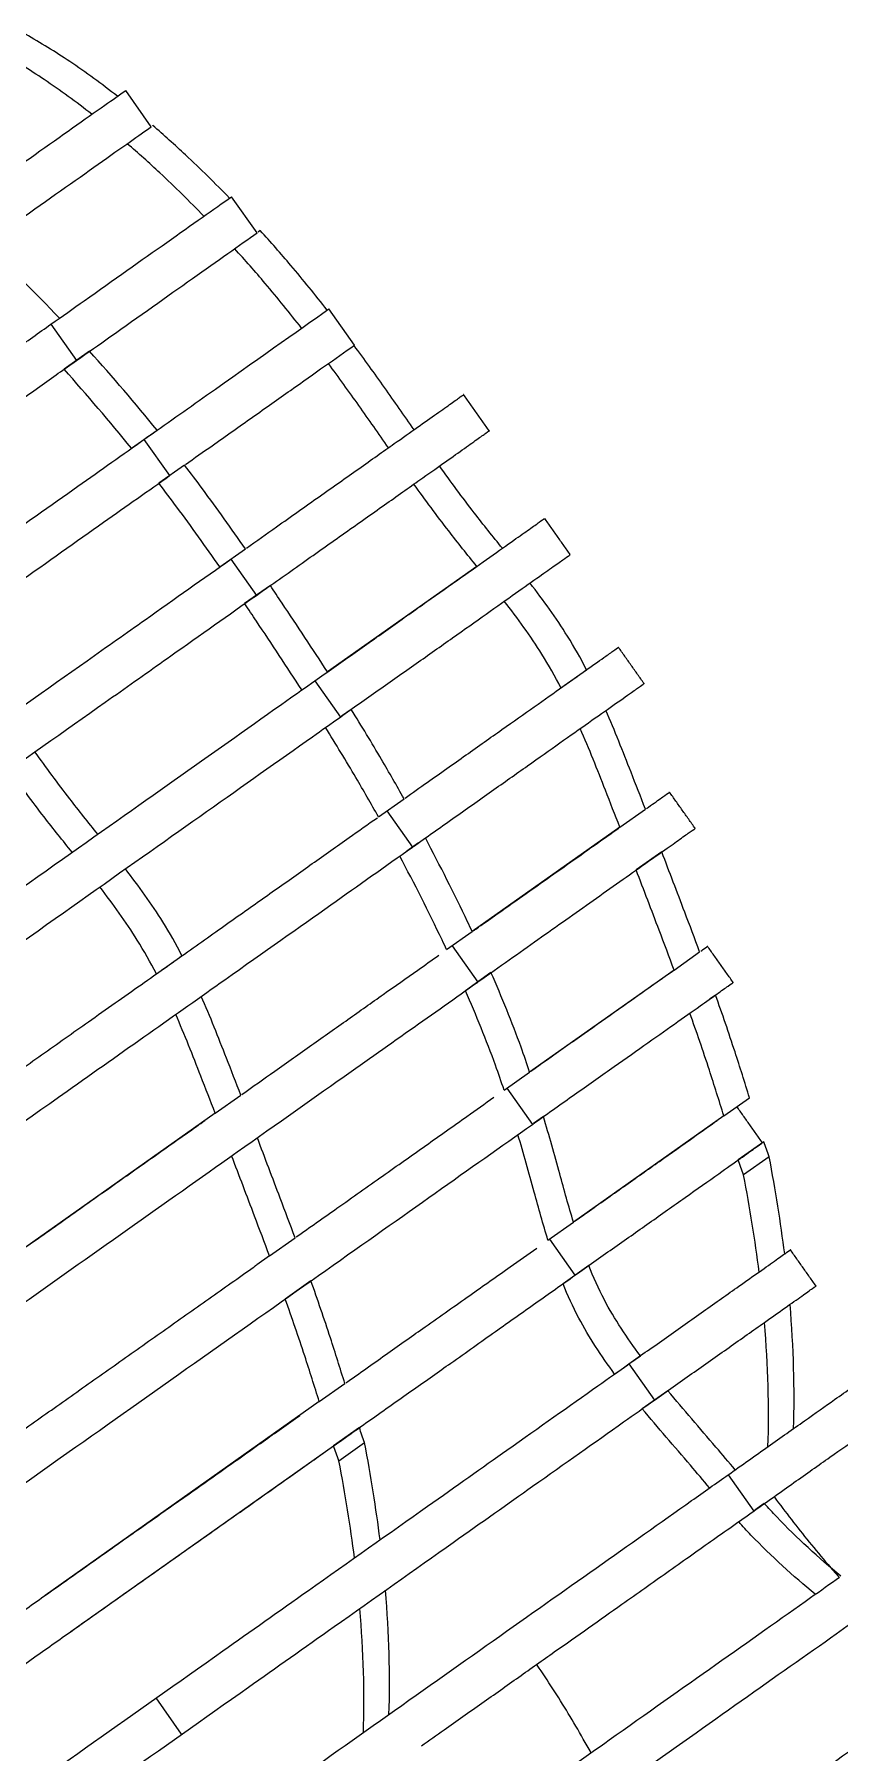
# Model space of a CAD drawing. Header units: millimetres. Extents: x -176 to 2097, y -1009 to 156.
# Drawn here: x -83.3 to -28.8, y -930.8 to -814.5 of the extents above; entities that cross this region are included whole.
import ezdxf

# ---------------------------------------------------------------- set-up
doc = ezdxf.new("R2010")
doc.units = ezdxf.units.MM

msp = doc.modelspace()

# ---------------------------------------------------------------- linework, layer by layer
at = {"color": 7, "linetype": 'Continuous', "lineweight": 15}
for p, q in [((-75.39, -820.75), (-77.12, -818.3)), ((-75.29, -820.67), (-75.32, -820.69)), ((-68.24, -827.94), (-69.97, -825.49)), ((-68.02, -827.78), (-68.17, -827.89)), ((-61.66, -835.53), (-63.39, -833.08)), ((-82.18, -834.12), (-80.45, -836.57)), ((-79.56, -835.94), (-81.29, -837.16)), ((-76.74, -842.51), (-75, -841.29)), ((-75.89, -841.91), (-74.15, -844.36)), ((-73.14, -843.65), (-74.88, -844.87)), ((-70.76, -850.54), (-69.03, -849.32)), ((-70.01, -850.01), (-68.28, -852.46)), ((-53.38, -850.5), (-63.48, -857.64)), ((-67.34, -851.79), (-69.08, -853.02)), ((-47.69, -858.72), (-45.96, -857.49)), ((-64.33, -858.24), (-62.6, -860.69)), ((-61.87, -860.18), (-62.53, -860.64)), ((-60.03, -867.44), (-58.3, -866.22)), ((-59.46, -867.04), (-57.73, -869.49)), ((-43.71, -868.15), (-41.98, -866.93)), ((-43.71, -868.15), (-53.69, -875.21)), ((-57.32, -869.2), (-58.12, -869.77)), ((-40.87, -869.82), (-42.6, -871.04)), ((-55.42, -876.43), (-53.69, -875.21)), ((-55.05, -876.17), (-53.32, -878.62)), ((-75.05, -878.06), (-73.32, -876.84)), ((-40.04, -877.81), (-38.31, -876.58)), ((-52.42, -877.98), (-54.15, -879.21)), ((-40.04, -877.81), (-49.81, -884.71)), ((-37.24, -879.5), (-37.65, -879.79)), ((-51.54, -885.93), (-49.81, -884.71)), ((-51.35, -885.8), (-49.62, -888.25)), ((-71.07, -887.49), (-69.33, -886.27)), ((-36.67, -887.67), (-34.94, -886.45)), ((-71.07, -887.49), (-94.12, -903.79)), ((-48.87, -887.72), (-49.55, -888.2)), ((-36.67, -887.67), (-46.84, -894.86)), ((-33.96, -889.43), (-35.7, -890.65)), ((-33.61, -890.44), (-35.34, -891.66)), ((-48.57, -896.08), (-46.84, -894.86)), ((-67.4, -897.15), (-65.67, -895.92)), ((-48.47, -896.01), (-46.74, -898.46)), ((-67.4, -897.15), (-68.25, -897.75)), ((-45.81, -897.81), (-47.55, -899.03)), ((-64.6, -898.84), (-66.33, -900.07)), ((-43.03, -904.41), (-42.32, -903.91)), ((-44.06, -905.14), (-43.17, -904.51)), ((-43.1, -904.46), (-41.37, -906.91)), ((-64.03, -907.01), (-62.3, -905.79)), ((-40.46, -906.27), (-42.19, -907.49)), ((-64.03, -907.01), (-82.57, -920.12)), ((-61.32, -908.77), (-63.06, -910)), ((-80.84, -922.57), (-63.06, -910)), ((-62.7, -911.01), (-60.97, -909.78)), ((-36.38, -911.96), (-34.65, -914.41)), ((-33.94, -913.91), (-34.58, -914.36)), ((-73.34, -929.51), (-75.07, -927.06))]:
    msp.add_line(p, q, dxfattribs=at)
for points, knots in [([(-77.68, -818.69), (-78.74, -817.86), (-80.78, -816.37), (-82.88, -815.07), (-83.89, -814.5)], [0.47183204, 0.47183204, 0.47183204, 0.47183204, 0.484375, 0.49564777, 0.49564777, 0.49564777, 0.49564777]), ([(-79.41, -819.91), (-80.47, -819.08), (-82.51, -817.59), (-84.61, -816.29), (-85.62, -815.73)], [0.47183204, 0.47183204, 0.47183204, 0.47183204, 0.484375, 0.49564777, 0.49564777, 0.49564777, 0.49564777]), ([(-89.21, -826.84), (-84.9, -823.8), (-80.48, -820.66), (-77.55, -818.6), (-77.12, -818.3)], [0.31594423, 0.31594423, 0.31594423, 0.31594423, 0.375, 0.38640618, 0.38640618, 0.38640618, 0.38640618]), ([(-87.48, -829.29), (-83.17, -826.25), (-78.74, -823.11), (-75.82, -821.05), (-75.39, -820.75)], [0.31594423, 0.31594423, 0.31594423, 0.31594423, 0.375, 0.38640618, 0.38640618, 0.38640618, 0.38640618]), ([(-70.1, -825.58), (-71.07, -824.58), (-72.78, -822.91), (-74.54, -821.32), (-75.29, -820.67)], [0.44044917, 0.44044917, 0.44044917, 0.44044917, 0.453125, 0.46221813, 0.46221813, 0.46221813, 0.46221813]), ([(-71.83, -826.8), (-72.81, -825.8), (-74.51, -824.13), (-76.27, -822.54), (-77.02, -821.9)], [0.44044917, 0.44044917, 0.44044917, 0.44044917, 0.453125, 0.46221813, 0.46221813, 0.46221813, 0.46221813]), ([(-82.18, -834.12), (-81.42, -833.58), (-76.7, -830.24), (-72.29, -827.12), (-69.97, -825.49)], [0.30176843, 0.30176843, 0.30176843, 0.30176843, 0.3125, 0.36920205, 0.36920205, 0.36920205, 0.36920205]), ([(-80.45, -836.57), (-79.68, -836.03), (-74.96, -832.69), (-70.56, -829.57), (-68.24, -827.94)], [0.30176843, 0.30176843, 0.30176843, 0.30176843, 0.3125, 0.36920205, 0.36920205, 0.36920205, 0.36920205]), ([(-63.5, -833.16), (-64.3, -832.13), (-65.78, -830.31), (-67.32, -828.55), (-68.02, -827.78)], [0.41017164, 0.41017164, 0.41017164, 0.41017164, 0.421875, 0.4312926, 0.4312926, 0.4312926, 0.4312926]), ([(-65.23, -834.38), (-66.03, -833.36), (-67.51, -831.53), (-69.05, -829.77), (-69.75, -829.01)], [0.41017164, 0.41017164, 0.41017164, 0.41017164, 0.421875, 0.4312926, 0.4312926, 0.4312926, 0.4312926]), ([(-75.89, -841.91), (-74.42, -840.88), (-69.7, -837.54), (-65.52, -834.59), (-63.39, -833.08)], [0.29286644, 0.29286644, 0.29286644, 0.29286644, 0.3125, 0.35859823, 0.35859823, 0.35859823, 0.35859823]), ([(-99.06, -846.05), (-93.82, -842.35), (-88.2, -838.37), (-82.99, -834.69), (-82.18, -834.12)], [0.63079795, 0.63079795, 0.63079795, 0.63079795, 0.6875, 0.69823157, 0.69823157, 0.69823157, 0.69823157]), ([(-73.07, -843.6), (-72.47, -843.17), (-70.89, -842.06), (-68.51, -840.38), (-65.95, -838.56), (-63.61, -836.91), (-62.31, -835.99), (-61.66, -835.53)], [0, 0, 0, 0, 0.132521, 0.348095, 0.566031, 0.783974, 1, 1, 1, 1]), ([(-57.62, -841.25), (-58.29, -840.3), (-59.62, -838.38), (-60.98, -836.49), (-61.68, -835.55)], [0.38018104, 0.38018104, 0.38018104, 0.38018104, 0.390625, 0.40117636, 0.40117636, 0.40117636, 0.40117636]), ([(-97.33, -848.5), (-92.09, -844.8), (-86.47, -840.82), (-81.26, -837.14), (-80.45, -836.57)], [0.63079795, 0.63079795, 0.63079795, 0.63079795, 0.6875, 0.69823157, 0.69823157, 0.69823157, 0.69823157]), ([(-59.36, -842.47), (-60.02, -841.52), (-61.35, -839.61), (-62.72, -837.71), (-63.41, -836.77)], [0.38018104, 0.38018104, 0.38018104, 0.38018104, 0.390625, 0.40117636, 0.40117636, 0.40117636, 0.40117636]), ([(-68.96, -849.26), (-68.28, -848.78), (-66.56, -847.56), (-64.01, -845.76), (-61.32, -843.86), (-59.1, -842.29), (-57.35, -841.06), (-56.05, -840.13), (-55.04, -839.43), (-54.46, -839.01), (-54.21, -838.84), (-54.28, -838.88), (-54.28, -838.89)], [0, 0, 0, 0, 0.088145, 0.221721, 0.35536, 0.489248, 0.590158, 0.691215, 0.792484, 0.893877, 0.995123, 1, 1, 1, 1]), ([(-68.28, -852.46), (-67.24, -851.72), (-65.16, -850.25), (-62.27, -848.21), (-59.58, -846.31), (-57.37, -844.74), (-55.62, -843.51), (-54.31, -842.58), (-53.31, -841.87), (-52.73, -841.46), (-52.48, -841.28), (-52.55, -841.33), (-52.55, -841.34)], [0, 0, 0, 0, 0.127954, 0.255699, 0.383504, 0.511546, 0.60805, 0.704696, 0.801544, 0.898511, 0.995336, 1, 1, 1, 1]), ([(-92.48, -853.65), (-88.13, -850.57), (-82.28, -846.43), (-77.3, -842.92), (-75.89, -841.91)], [0.64140177, 0.64140177, 0.64140177, 0.64140177, 0.6875, 0.70713356, 0.70713356, 0.70713356, 0.70713356]), ([(-69.03, -849.32), (-69.98, -847.95), (-71.33, -846.04), (-72.73, -844.18), (-73.14, -843.65)], [0.30789776, 0.30789776, 0.30789776, 0.30789776, 0.3203125, 0.32535475, 0.32535475, 0.32535475, 0.32535475]), ([(-51.65, -849.27), (-52.29, -848.48), (-53.76, -846.65), (-55.14, -844.77), (-55.9, -843.7)], [0.3503052, 0.3503052, 0.3503052, 0.3503052, 0.359375, 0.37118126, 0.37118126, 0.37118126, 0.37118126]), ([(-90.75, -856.1), (-86.4, -853.02), (-80.55, -848.88), (-75.57, -845.36), (-74.15, -844.36)], [0.64140177, 0.64140177, 0.64140177, 0.64140177, 0.6875, 0.70713356, 0.70713356, 0.70713356, 0.70713356]), ([(-70.76, -850.54), (-71.71, -849.17), (-73.06, -847.27), (-74.47, -845.41), (-74.88, -844.87)], [0.30789776, 0.30789776, 0.30789776, 0.30789776, 0.3203125, 0.32535475, 0.32535475, 0.32535475, 0.32535475]), ([(-53.38, -850.5), (-54.02, -849.7), (-55.49, -847.87), (-56.87, -846), (-57.63, -844.93)], [0.3503052, 0.3503052, 0.3503052, 0.3503052, 0.359375, 0.37118126, 0.37118126, 0.37118126, 0.37118126]), ([(-64.33, -858.24), (-63.48, -857.64), (-61.77, -856.43), (-59.21, -854.62), (-56.74, -852.87), (-54.45, -851.25), (-52.43, -849.83), (-50.86, -848.71), (-49.77, -847.95), (-49.11, -847.48), (-48.8, -847.25), (-48.82, -847.27), (-48.83, -847.28)], [0, 0, 0, 0, 0.111691, 0.223526, 0.334663, 0.444494, 0.552977, 0.660951, 0.757063, 0.854379, 0.952696, 1, 1, 1, 1]), ([(-62.6, -860.69), (-61.75, -860.08), (-60.04, -858.88), (-57.48, -857.07), (-55, -855.32), (-52.71, -853.7), (-50.7, -852.27), (-49.13, -851.16), (-48.04, -850.39), (-47.38, -849.93), (-47.06, -849.7), (-47.09, -849.72), (-47.1, -849.73)], [0, 0, 0, 0, 0.111691, 0.223526, 0.334663, 0.444494, 0.552977, 0.660951, 0.757063, 0.854379, 0.952696, 1, 1, 1, 1]), ([(-139.97, -899.47), (-138.53, -898.45), (-135.96, -896.63), (-130.95, -893.09), (-126.25, -889.76), (-119.82, -885.22), (-112.72, -880.2), (-103.09, -873.39), (-94.64, -867.42), (-86.74, -861.83), (-81, -857.78), (-75.01, -853.54), (-71.86, -851.31), (-70.01, -850.01)], [0.4619785, 0.4619785, 0.4619785, 0.4619785, 0.484375, 0.5, 0.53125, 0.546875, 0.578125, 0.609375, 0.640625, 0.65625, 0.6875, 0.703125, 0.7278639, 0.7278639, 0.7278639, 0.7278639]), ([(-63.48, -857.64), (-64.49, -856.08), (-65.78, -854.13), (-67.08, -852.19), (-67.34, -851.79)], [0.28300745, 0.28300745, 0.28300745, 0.28300745, 0.296875, 0.300428, 0.300428, 0.300428, 0.300428]), ([(-45.96, -857.49), (-46.36, -856.72), (-47.49, -854.7), (-48.88, -852.8), (-49.78, -851.63)], [0.32010502, 0.32010502, 0.32010502, 0.32010502, 0.328125, 0.34137122, 0.34137122, 0.34137122, 0.34137122]), ([(-138.24, -901.92), (-136.8, -900.9), (-134.23, -899.08), (-129.22, -895.54), (-124.51, -892.21), (-118.09, -887.67), (-110.98, -882.65), (-101.36, -875.84), (-92.91, -869.87), (-85.01, -864.28), (-79.27, -860.23), (-73.28, -855.99), (-70.13, -853.76), (-68.28, -852.46)], [0.4619785, 0.4619785, 0.4619785, 0.4619785, 0.484375, 0.5, 0.53125, 0.546875, 0.578125, 0.609375, 0.640625, 0.65625, 0.6875, 0.703125, 0.7278639, 0.7278639, 0.7278639, 0.7278639]), ([(-65.22, -858.86), (-66.22, -857.3), (-67.51, -855.35), (-68.81, -853.41), (-69.08, -853.02)], [0.28300745, 0.28300745, 0.28300745, 0.28300745, 0.296875, 0.300428, 0.300428, 0.300428, 0.300428]), ([(-47.69, -858.72), (-48.09, -857.95), (-49.22, -855.93), (-50.61, -854.02), (-51.52, -852.85)], [0.32010502, 0.32010502, 0.32010502, 0.32010502, 0.328125, 0.34137122, 0.34137122, 0.34137122, 0.34137122]), ([(-58.23, -866.17), (-57.73, -865.82), (-56.35, -864.84), (-54.11, -863.26), (-51.65, -861.52), (-49.43, -859.95), (-47.47, -858.57), (-45.84, -857.41), (-44.67, -856.58), (-44.01, -856.12), (-43.77, -855.95), (-43.82, -855.98), (-43.82, -855.99)], [0, 0, 0, 0, 0.068437, 0.188836, 0.30605, 0.422164, 0.541253, 0.665409, 0.790975, 0.887903, 0.982325, 1, 1, 1, 1]), ([(-134.21, -907.64), (-131.24, -905.54), (-123.71, -900.22), (-112.45, -892.25), (-97.72, -881.85), (-80.23, -869.48), (-70.29, -862.45), (-64.96, -858.68), (-64.33, -858.24)], [0.4225833, 0.4225833, 0.4225833, 0.4225833, 0.46875, 0.53125, 0.5625, 0.625, 0.6875, 0.6958675, 0.6958675, 0.6958675, 0.6958675]), ([(-57.73, -869.49), (-57.71, -869.48), (-56.81, -868.84), (-55.01, -867.57), (-52.38, -865.71), (-49.92, -863.97), (-47.7, -862.4), (-45.74, -861.01), (-44.1, -859.86), (-42.93, -859.03), (-42.27, -858.57), (-42.04, -858.4), (-42.08, -858.43), (-42.09, -858.44)], [0, 0, 0, 0, 0.002611, 0.118219, 0.232184, 0.343134, 0.453043, 0.565768, 0.683289, 0.802145, 0.893893, 0.983269, 1, 1, 1, 1]), ([(-58.3, -866.22), (-58.8, -865.33), (-59.96, -863.3), (-61.17, -861.3), (-61.87, -860.18)], [0.25795802, 0.25795802, 0.25795802, 0.25795802, 0.265625, 0.27552561, 0.27552561, 0.27552561, 0.27552561]), ([(-41.98, -866.93), (-42.3, -866.09), (-43.17, -863.85), (-44.05, -861.62), (-44.65, -860.25)], [0.28860482, 0.28860482, 0.28860482, 0.28860482, 0.296875, 0.31073833, 0.31073833, 0.31073833, 0.31073833]), ([(-132.48, -910.09), (-129.51, -907.99), (-121.98, -902.67), (-110.71, -894.7), (-95.99, -884.3), (-78.49, -871.92), (-68.56, -864.9), (-63.23, -861.13), (-62.6, -860.69)], [0.4225833, 0.4225833, 0.4225833, 0.4225833, 0.46875, 0.53125, 0.5625, 0.625, 0.6875, 0.6958675, 0.6958675, 0.6958675, 0.6958675]), ([(-60.03, -867.44), (-60.53, -866.56), (-61.69, -864.53), (-62.91, -862.52), (-63.61, -861.4)], [0.25795802, 0.25795802, 0.25795802, 0.25795802, 0.265625, 0.27552561, 0.27552561, 0.27552561, 0.27552561]), ([(-43.71, -868.15), (-44.03, -867.31), (-44.9, -865.08), (-45.78, -862.85), (-46.38, -861.47)], [0.28860482, 0.28860482, 0.28860482, 0.28860482, 0.296875, 0.31073833, 0.31073833, 0.31073833, 0.31073833]), ([(-79.01, -868.62), (-79.65, -867.82), (-81.12, -865.99), (-82.49, -864.11), (-83.26, -863.05)], [0.3503052, 0.3503052, 0.3503052, 0.3503052, 0.359375, 0.37118126, 0.37118126, 0.37118126, 0.37118126]), ([(-80.74, -869.84), (-81.38, -869.05), (-82.85, -867.22), (-84.23, -865.34), (-84.99, -864.27)], [0.3503052, 0.3503052, 0.3503052, 0.3503052, 0.359375, 0.37118126, 0.37118126, 0.37118126, 0.37118126]), ([(-41.9, -866.88), (-41.72, -866.75), (-41.13, -866.33), (-40.64, -865.98), (-40.31, -865.75), (-40.38, -865.8), (-40.39, -865.8)], [0, 0, 0, 0, 0.167573, 0.54027, 0.914051, 1, 1, 1, 1]), ([(-121.33, -910.78), (-121.1, -910.62), (-120.23, -910), (-118.8, -909), (-117.09, -907.79), (-115.46, -906.63), (-113.78, -905.45), (-111.37, -903.74), (-108.14, -901.46), (-104.47, -898.86), (-101.1, -896.48), (-98.16, -894.4), (-95.16, -892.28), (-92.13, -890.14), (-89.06, -887.97), (-85.94, -885.76), (-82.77, -883.52), (-79.45, -881.17), (-76.07, -878.79), (-72.76, -876.45), (-69.74, -874.31), (-67.01, -872.38), (-64.46, -870.58), (-62.2, -868.98), (-60.74, -867.95), (-60.1, -867.5)], [0, 0, 0, 0, 0.012965, 0.048238, 0.079455, 0.109004, 0.139255, 0.171414, 0.238181, 0.306082, 0.351077, 0.395484, 0.439413, 0.482981, 0.526313, 0.569638, 0.613536, 0.658695, 0.7112, 0.763115, 0.812911, 0.861463, 0.910476, 0.96082, 1, 1, 1, 1]), ([(-53.62, -875.16), (-53.39, -874.99), (-52.47, -874.35), (-50.97, -873.28), (-49.08, -871.95), (-47.24, -870.65), (-45.41, -869.35), (-44.32, -868.58), (-43.78, -868.2)], [0, 0, 0, 0, 0.062472, 0.248416, 0.435148, 0.623079, 0.812035, 1, 1, 1, 1]), ([(-53.32, -878.62), (-53.29, -878.6), (-52.57, -878.09), (-51.18, -877.11), (-49.23, -875.73), (-47.35, -874.4), (-45.5, -873.1), (-43.69, -871.81), (-42.01, -870.62), (-40.6, -869.63), (-39.54, -868.88), (-38.9, -868.42), (-38.58, -868.2), (-38.64, -868.25), (-38.66, -868.25)], [0, 0, 0, 0, 0.003466, 0.097346, 0.191338, 0.285727, 0.380724, 0.476238, 0.571346, 0.665544, 0.759422, 0.867134, 0.97516, 1, 1, 1, 1]), ([(-119.6, -913.23), (-116.7, -911.19), (-112.82, -908.44), (-102.88, -901.41), (-91.98, -893.7), (-80.63, -885.68), (-70.36, -878.42), (-63.52, -873.59), (-59.6, -870.81), (-57.73, -869.49)], [0.140625, 0.140625, 0.140625, 0.140625, 0.1875, 0.2421875, 0.3125, 0.359375, 0.4140625, 0.4609375, 0.5004027, 0.5004027, 0.5004027, 0.5004027]), ([(-53.69, -875.21), (-53.79, -874.99), (-54.8, -872.86), (-55.86, -870.75), (-56.86, -868.87)], [0.23253714, 0.23253714, 0.23253714, 0.23253714, 0.234375, 0.25036971, 0.25036971, 0.25036971, 0.25036971]), ([(-55.42, -876.43), (-55.52, -876.21), (-56.53, -874.08), (-57.59, -871.97), (-58.59, -870.1)], [0.23253714, 0.23253714, 0.23253714, 0.23253714, 0.234375, 0.25036971, 0.25036971, 0.25036971, 0.25036971]), ([(-38.31, -876.58), (-38.64, -875.68), (-39.49, -873.43), (-40.35, -871.18), (-40.87, -869.82)], [0.25672255, 0.25672255, 0.25672255, 0.25672255, 0.265625, 0.27908004, 0.27908004, 0.27908004, 0.27908004]), ([(-73.32, -876.84), (-73.72, -876.06), (-74.85, -874.05), (-76.24, -872.14), (-77.14, -870.97)], [0.32010502, 0.32010502, 0.32010502, 0.32010502, 0.328125, 0.34137122, 0.34137122, 0.34137122, 0.34137122]), ([(-40.04, -877.81), (-40.37, -876.91), (-41.22, -874.66), (-42.08, -872.4), (-42.6, -871.04)], [0.25672255, 0.25672255, 0.25672255, 0.25672255, 0.265625, 0.27908004, 0.27908004, 0.27908004, 0.27908004]), ([(-75.05, -878.06), (-75.45, -877.29), (-76.58, -875.27), (-77.97, -873.36), (-78.87, -872.19)], [0.32010502, 0.32010502, 0.32010502, 0.32010502, 0.328125, 0.34137122, 0.34137122, 0.34137122, 0.34137122]), ([(-38.24, -876.53), (-38.19, -876.5), (-37.89, -876.28), (-37.74, -876.18), (-37.8, -876.22), (-37.81, -876.23)], [0, 0, 0, 0, 0.117498, 0.844058, 1, 1, 1, 1]), ([(-69.26, -886.22), (-68.52, -885.69), (-66.9, -884.55), (-64.55, -882.88), (-62.09, -881.15), (-59.7, -879.45), (-57.64, -878), (-56.42, -877.14), (-55.95, -876.81)], [0, 0, 0, 0, 0.1569902, 0.3406933, 0.5234007, 0.7049416, 0.8857165, 1, 1, 1, 1]), ([(-114.3, -921.74), (-112.45, -920.42), (-108.87, -917.9), (-102.45, -913.36), (-94.61, -907.81), (-86.14, -901.82), (-77.92, -896.01), (-69.94, -890.37), (-61.87, -884.67), (-56.27, -880.71), (-53.32, -878.62)], [0.140625, 0.140625, 0.140625, 0.140625, 0.171875, 0.2109375, 0.265625, 0.3125, 0.3515625, 0.390625, 0.4375, 0.5005764, 0.5005764, 0.5005764, 0.5005764]), ([(-49.81, -884.71), (-49.99, -884.15), (-50.77, -881.9), (-51.68, -879.66), (-52.42, -877.98)], [0.20631381, 0.20631381, 0.20631381, 0.20631381, 0.2109375, 0.22482707, 0.22482707, 0.22482707, 0.22482707]), ([(-49.73, -884.66), (-49.38, -884.41), (-48.13, -883.52), (-46.11, -882.1), (-43.77, -880.44), (-41.71, -878.98), (-40.64, -878.23), (-40.11, -877.86)], [0, 0, 0, 0, 0.093366, 0.325215, 0.554773, 0.783094, 1, 1, 1, 1]), ([(-49.62, -888.25), (-48.72, -887.61), (-46.92, -886.34), (-44.38, -884.54), (-42.04, -882.89), (-39.96, -881.42), (-38.31, -880.26), (-37.09, -879.39), (-36.33, -878.85), (-36.01, -878.63), (-36.07, -878.67), (-36.08, -878.68)], [0, 0, 0, 0, 0.132349, 0.263298, 0.392953, 0.521909, 0.651381, 0.760107, 0.868651, 0.97679, 1, 1, 1, 1]), ([(-69.33, -886.27), (-69.66, -885.43), (-70.53, -883.2), (-71.41, -880.96), (-72.01, -879.59)], [0.28860482, 0.28860482, 0.28860482, 0.28860482, 0.296875, 0.31073833, 0.31073833, 0.31073833, 0.31073833]), ([(-51.54, -885.93), (-51.72, -885.37), (-52.5, -883.13), (-53.42, -880.88), (-54.15, -879.21)], [0.20631381, 0.20631381, 0.20631381, 0.20631381, 0.2109375, 0.22482707, 0.22482707, 0.22482707, 0.22482707]), ([(-34.94, -886.45), (-35.26, -885.41), (-35.99, -883.08), (-36.78, -880.78), (-37.24, -879.5)], [0.22428584, 0.22428584, 0.22428584, 0.22428584, 0.234375, 0.24706011, 0.24706011, 0.24706011, 0.24706011]), ([(-71.07, -887.49), (-71.39, -886.66), (-72.26, -884.42), (-73.14, -882.19), (-73.74, -880.81)], [0.28860482, 0.28860482, 0.28860482, 0.28860482, 0.296875, 0.31073833, 0.31073833, 0.31073833, 0.31073833]), ([(-36.67, -887.67), (-37, -886.64), (-37.72, -884.31), (-38.52, -882), (-38.97, -880.73)], [0.22428584, 0.22428584, 0.22428584, 0.22428584, 0.234375, 0.24706011, 0.24706011, 0.24706011, 0.24706011]), ([(-65.6, -895.87), (-64.67, -895.22), (-62.63, -893.78), (-59.72, -891.72), (-56.8, -889.66), (-54.31, -887.9), (-52.82, -886.84), (-52.22, -886.41)], [0, 0, 0, 0, 0.183746, 0.4032749, 0.6239931, 0.8469137, 1, 1, 1, 1]), ([(-116.04, -919.29), (-115.81, -919.13), (-114.44, -918.16), (-112.03, -916.46), (-108.73, -914.12), (-105.4, -911.77), (-102, -909.36), (-98.79, -907.09), (-95.79, -904.97), (-93.04, -903.03), (-90.2, -901.02), (-87.27, -898.95), (-84.25, -896.81), (-81.2, -894.66), (-78.17, -892.51), (-75.2, -890.41), (-73.04, -888.89), (-71.95, -888.12), (-71.76, -887.98)], [0, 0, 0, 0, 0.01732, 0.1040161, 0.185607, 0.2667541, 0.3492184, 0.4328256, 0.4950311, 0.5571187, 0.6186867, 0.6797424, 0.7408726, 0.8024064, 0.8641173, 0.9256245, 0.9869002, 1, 1, 1, 1]), ([(-46.84, -894.86), (-47.17, -893.78), (-47.83, -891.38), (-48.49, -889.01), (-48.87, -887.72)], [0.17869768, 0.17869768, 0.17869768, 0.17869768, 0.1875, 0.19807055, 0.19807055, 0.19807055, 0.19807055]), ([(-46.77, -894.81), (-46.49, -894.61), (-45.35, -893.81), (-43.41, -892.43), (-40.95, -890.7), (-38.88, -889.23), (-37.57, -888.3), (-37.19, -888.03), (-37.13, -888)], [0, 0, 0, 0, 0.074257, 0.299137, 0.533943, 0.777909, 0.967965, 1, 1, 1, 1]), ([(-113.21, -933.21), (-112.13, -932.44), (-102.62, -925.72), (-89.45, -916.41), (-71.83, -903.95), (-60.43, -895.9), (-53.85, -891.24), (-49.62, -888.25)], [0.501979, 0.501979, 0.501979, 0.501979, 0.5325634, 0.7651725, 0.8227189, 0.8810637, 1, 1, 1, 1]), ([(-65.67, -895.92), (-66, -895.03), (-66.85, -892.78), (-67.71, -890.52), (-68.22, -889.16)], [0.25672255, 0.25672255, 0.25672255, 0.25672255, 0.265625, 0.27908004, 0.27908004, 0.27908004, 0.27908004]), ([(-48.57, -896.08), (-48.9, -895), (-49.56, -892.61), (-50.22, -890.23), (-50.6, -888.94)], [0.17869768, 0.17869768, 0.17869768, 0.17869768, 0.1875, 0.19807055, 0.19807055, 0.19807055, 0.19807055]), ([(-67.4, -897.15), (-67.73, -896.25), (-68.58, -894), (-69.44, -891.74), (-69.96, -890.38)], [0.25672255, 0.25672255, 0.25672255, 0.25672255, 0.265625, 0.27908004, 0.27908004, 0.27908004, 0.27908004]), ([(-46.74, -898.46), (-45.89, -897.86), (-44.18, -896.65), (-41.67, -894.88), (-39.23, -893.15), (-37.11, -891.66), (-35.5, -890.51), (-34.53, -889.83), (-34.07, -889.5), (-34.11, -889.53), (-34.12, -889.54)], [0, 0, 0, 0, 0.143206, 0.286425, 0.435966, 0.59134, 0.71238, 0.830352, 0.946122, 1, 1, 1, 1]), ([(-62.23, -905.74), (-62.18, -905.71), (-61.17, -904.99), (-59.38, -903.72), (-56.62, -901.77), (-53.88, -899.84), (-51.39, -898.08), (-49.92, -897.04), (-49.33, -896.62)], [0, 0, 0, 0, 0.0081556, 0.1943597, 0.3821827, 0.6201313, 0.8469536, 1, 1, 1, 1]), ([(-43.1, -904.46), (-42.25, -903.86), (-40.55, -902.66), (-38.02, -900.87), (-35.91, -899.38), (-34.24, -898.2), (-33.07, -897.37), (-32.35, -896.86), (-32.13, -896.7), (-32.18, -896.74), (-32.19, -896.75)], [0, 0, 0, 0, 0.177985, 0.35705, 0.538423, 0.654521, 0.768851, 0.880312, 0.991564, 1, 1, 1, 1]), ([(-114.94, -930.76), (-113.69, -929.88), (-111.19, -928.11), (-107.29, -925.35), (-103.24, -922.49), (-99.32, -919.72), (-95.55, -917.05), (-91.98, -914.53), (-88.27, -911.9), (-84.73, -909.4), (-81.39, -907.04), (-78.31, -904.86), (-75.18, -902.65), (-72.07, -900.45), (-69.76, -898.82), (-68.53, -897.95), (-68.27, -897.76)], [0, 0, 0, 0, 0.098037, 0.196707, 0.295283, 0.393183, 0.469423, 0.545048, 0.62023, 0.695334, 0.752998, 0.810933, 0.868704, 0.926341, 0.984194, 1, 1, 1, 1]), ([(-63.13, -910.05), (-62.19, -909.39), (-60.28, -908.03), (-57.63, -906.16), (-54.89, -904.23), (-52.15, -902.28), (-49.37, -900.32), (-47.62, -899.08), (-46.74, -898.46)], [0, 0, 0, 0, 0.142401, 0.29233, 0.443562, 0.635155, 0.817788, 1, 1, 1, 1]), ([(-42.32, -903.91), (-43.23, -902.69), (-44.55, -900.7), (-45.5, -898.59), (-45.81, -897.81)], [0.15275158, 0.15275158, 0.15275158, 0.15275158, 0.1640625, 0.17060887, 0.17060887, 0.17060887, 0.17060887]), ([(-62.3, -905.79), (-62.62, -904.76), (-63.35, -902.43), (-64.14, -900.12), (-64.6, -898.84)], [0.22428584, 0.22428584, 0.22428584, 0.22428584, 0.234375, 0.24706011, 0.24706011, 0.24706011, 0.24706011]), ([(-44.06, -905.14), (-44.96, -903.92), (-46.28, -901.93), (-47.23, -899.82), (-47.55, -899.03)], [0.15275158, 0.15275158, 0.15275158, 0.15275158, 0.1640625, 0.17060887, 0.17060887, 0.17060887, 0.17060887]), ([(-41.37, -906.91), (-40.52, -906.31), (-38.82, -905.11), (-36.29, -903.32), (-34.17, -901.82), (-32.51, -900.65), (-31.34, -899.82), (-30.62, -899.31), (-30.39, -899.15), (-30.45, -899.19), (-30.46, -899.2)], [0, 0, 0, 0, 0.177985, 0.35705, 0.538423, 0.654521, 0.768851, 0.880312, 0.991564, 1, 1, 1, 1]), ([(-64.03, -907.01), (-64.36, -905.98), (-65.08, -903.65), (-65.88, -901.35), (-66.33, -900.07)], [0.22428584, 0.22428584, 0.22428584, 0.22428584, 0.234375, 0.24706011, 0.24706011, 0.24706011, 0.24706011]), ([(-98.62, -943.71), (-97.24, -942.73), (-93.62, -940.18), (-87.18, -935.63), (-79.32, -930.07), (-71.92, -924.84), (-64.19, -919.38), (-57.17, -914.41), (-50.61, -909.77), (-46.45, -906.83), (-43.79, -904.95), (-43.1, -904.46)], [0.4802464, 0.4802464, 0.4802464, 0.4802464, 0.5, 0.53125, 0.5703125, 0.609375, 0.6328125, 0.6640625, 0.6875, 0.71875, 0.7298538, 0.7298538, 0.7298538, 0.7298538]), ([(-36.38, -911.96), (-35.47, -911.31), (-33.67, -910.04), (-31.22, -908.31), (-29.33, -906.97), (-27.99, -906.03), (-27.14, -905.42), (-26.66, -905.08), (-26.65, -905.08), (-26.65, -905.08)], [0, 0, 0, 0, 0.19206, 0.377217, 0.55385, 0.675514, 0.794325, 0.912499, 1, 1, 1, 1]), ([(-35.91, -911.62), (-36.34, -911.11), (-37.85, -909.31), (-39.39, -907.56), (-40.46, -906.27)], [0.1278163, 0.1278163, 0.1278163, 0.1278163, 0.1328125, 0.14529328, 0.14529328, 0.14529328, 0.14529328]), ([(-106.72, -937.2), (-105.72, -936.49), (-103.73, -935.08), (-99.99, -932.43), (-95.48, -929.25), (-90.1, -925.44), (-85.6, -922.26), (-81.99, -919.71), (-79.28, -917.79), (-76.51, -915.83), (-73.67, -913.83), (-70.77, -911.78), (-67.95, -909.79), (-66.17, -908.53), (-65.34, -907.94)], [0, 0, 0, 0, 0.084859, 0.169852, 0.302974, 0.434312, 0.56866, 0.633391, 0.697923, 0.76154, 0.823921, 0.885351, 0.946754, 1, 1, 1, 1]), ([(-96.89, -946.16), (-95.5, -945.18), (-91.89, -942.63), (-85.45, -938.08), (-77.59, -932.52), (-70.19, -927.29), (-62.46, -921.83), (-55.43, -916.86), (-48.88, -912.22), (-44.72, -909.28), (-42.06, -907.4), (-41.37, -906.91)], [0.4802464, 0.4802464, 0.4802464, 0.4802464, 0.5, 0.53125, 0.5703125, 0.609375, 0.6328125, 0.6640625, 0.6875, 0.71875, 0.7298538, 0.7298538, 0.7298538, 0.7298538]), ([(-37.64, -912.85), (-38.07, -912.34), (-39.58, -910.54), (-41.12, -908.78), (-42.19, -907.49)], [0.1278163, 0.1278163, 0.1278163, 0.1278163, 0.1328125, 0.14529328, 0.14529328, 0.14529328, 0.14529328]), ([(-34.65, -914.41), (-33.73, -913.76), (-31.94, -912.49), (-29.49, -910.76), (-27.59, -909.42), (-26.26, -908.47), (-25.41, -907.87), (-24.93, -907.53), (-24.92, -907.53), (-24.91, -907.53)], [0, 0, 0, 0, 0.19206, 0.377217, 0.55385, 0.675514, 0.794325, 0.912499, 1, 1, 1, 1]), ([(-104.99, -939.65), (-103.99, -938.94), (-102, -937.53), (-98.25, -934.88), (-93.75, -931.7), (-88.37, -927.89), (-83.87, -924.71), (-80.26, -922.16), (-77.55, -920.24), (-74.78, -918.28), (-71.94, -916.28), (-69.04, -914.23), (-66.22, -912.24), (-64.44, -910.97), (-63.61, -910.39)], [0, 0, 0, 0, 0.084859, 0.169852, 0.302974, 0.434312, 0.56866, 0.633391, 0.697923, 0.76154, 0.823921, 0.885351, 0.946754, 1, 1, 1, 1]), ([(-90.24, -950.04), (-86.56, -947.44), (-78.71, -941.88), (-68.21, -934.46), (-51.67, -922.76), (-42.23, -916.09), (-37.19, -912.53), (-36.38, -911.96)], [0.475274, 0.475274, 0.475274, 0.475274, 0.53125, 0.59375, 0.65625, 0.71875, 0.7311144, 0.7311144, 0.7311144, 0.7311144]), ([(-33.28, -913.44), (-33.27, -913.45), (-32.89, -913.97), (-31.74, -915.49), (-30.27, -917.3), (-29.13, -918.61), (-28.87, -918.89)], [0.00549722, 0.00549722, 0.00549722, 0.00549722, 0.00563535, 0.0112707, 0.0225414, 0.02571201, 0.02571201, 0.02571201, 0.02571201]), ([(-57.12, -930.29), (-56.61, -929.94), (-55.28, -928.99), (-53.06, -927.43), (-50.55, -925.65), (-48.12, -923.93), (-45.78, -922.28), (-43.22, -920.47), (-40.45, -918.51), (-37.5, -916.42), (-35.61, -915.09), (-34.65, -914.41)], [0, 0, 0, 0, 0.061228, 0.161751, 0.259455, 0.35536, 0.451783, 0.55052, 0.693867, 0.844133, 1, 1, 1, 1]), ([(-28.76, -918.82), (-30.27, -917.57), (-32.03, -915.99), (-33.66, -914.21), (-33.94, -913.91)], [0.10205479, 0.10205479, 0.10205479, 0.10205479, 0.1171875, 0.12028797, 0.12028797, 0.12028797, 0.12028797]), ([(-30.49, -920.04), (-32, -918.8), (-33.76, -917.21), (-35.4, -915.44), (-35.67, -915.13)], [0.10205479, 0.10205479, 0.10205479, 0.10205479, 0.1171875, 0.12028797, 0.12028797, 0.12028797, 0.12028797]), ([(-54.57, -937.06), (-51.25, -934.72), (-42.41, -928.47), (-34.03, -922.54), (-29.48, -919.33), (-28.85, -918.88)], [0.1775451, 0.1775451, 0.1775451, 0.1775451, 0.21875, 0.28125, 0.2917685, 0.2917685, 0.2917685, 0.2917685]), ([(-52.84, -939.51), (-49.52, -937.17), (-40.68, -930.92), (-32.3, -924.99), (-27.75, -921.78), (-27.11, -921.33)], [0.1775451, 0.1775451, 0.1775451, 0.1775451, 0.21875, 0.28125, 0.2917685, 0.2917685, 0.2917685, 0.2917685]), ([(-51.89, -947.42), (-49.86, -945.98), (-45.3, -942.76), (-37.31, -937.11), (-30.09, -932), (-24.74, -928.22), (-21.59, -926), (-20.41, -925.16)], [0.5030937, 0.5030937, 0.5030937, 0.5030937, 0.53125, 0.5625, 0.59375, 0.625, 0.6445652, 0.6445652, 0.6445652, 0.6445652]), ([(-45.66, -930.76), (-45.83, -930.45), (-46.67, -928.95), (-47.88, -926.96), (-48.95, -925.34), (-49.32, -924.8), (-49.33, -924.79)], [0.33520092, 0.33520092, 0.33520092, 0.33520092, 0.33812093, 0.34939162, 0.35502697, 0.355218, 0.355218, 0.355218, 0.355218]), ([(-50.16, -949.87), (-48.13, -948.43), (-43.57, -945.21), (-35.58, -939.56), (-28.36, -934.45), (-23.01, -930.67), (-19.86, -928.45), (-18.68, -927.61)], [0.5030937, 0.5030937, 0.5030937, 0.5030937, 0.53125, 0.5625, 0.59375, 0.625, 0.6445652, 0.6445652, 0.6445652, 0.6445652])]:
    msp.add_open_spline(points, degree=3, knots=knots, dxfattribs=at)
for points, degree in [([(-81.61, -833.71), (-83.24, -831.97), (-84.92, -830.29), (-86.67, -828.72)], 3), ([(-75, -841.29), (-76.48, -839.47), (-78, -837.68), (-79.56, -835.94)], 3), ([(-76.74, -842.51), (-78.21, -840.69), (-79.73, -838.91), (-81.29, -837.16)], 3), ([(-52.54, -841.33), (-54.27, -838.88)], 1), ([(-47.06, -849.7), (-48.79, -847.25)], 1), ([(-42.07, -858.42), (-43.8, -855.97)], 1), ([(-38.62, -868.22), (-40.35, -865.77)], 1), ([(-36.04, -878.65), (-37.78, -876.2)], 1), ([(-34.06, -889.5), (-35.79, -887.05)], 1), ([(-33.61, -890.44), (-33.73, -890.1), (-33.85, -889.77), (-33.96, -889.43)], 3), ([(-32.56, -897.01), (-32.83, -894.89), (-33.18, -892.69), (-33.61, -890.44)], 3), ([(-35.34, -891.66), (-35.46, -891.33), (-35.58, -890.99), (-35.7, -890.65)], 3), ([(-34.29, -898.24), (-34.56, -896.11), (-34.91, -893.92), (-35.34, -891.66)], 3), ([(-30.44, -899.19), (-32.17, -896.74)], 1), ([(-31.96, -908.83), (-31.87, -906.17), (-31.95, -903.36), (-32.2, -900.43)], 3), ([(-33.69, -910.06), (-33.6, -907.39), (-33.68, -904.59), (-33.93, -901.66)], 3), ([(-60.97, -909.78), (-61.09, -909.45), (-61.21, -909.11), (-61.32, -908.77)], 3), ([(-62.7, -911.01), (-62.82, -910.67), (-62.94, -910.33), (-63.06, -910)], 3), ([(-59.92, -916.35), (-60.19, -914.23), (-60.54, -912.04), (-60.97, -909.78)], 3), ([(-61.65, -917.58), (-61.92, -915.45), (-62.27, -913.26), (-62.7, -911.01)], 3), ([(-59.32, -928.17), (-59.23, -925.51), (-59.31, -922.71), (-59.56, -919.77)], 3), ([(-61.05, -929.4), (-60.96, -926.73), (-61.04, -923.93), (-61.29, -921)], 3)]:
    msp.add_open_spline(points, degree=degree, dxfattribs=at)

doc.saveas('drawing.dxf')
